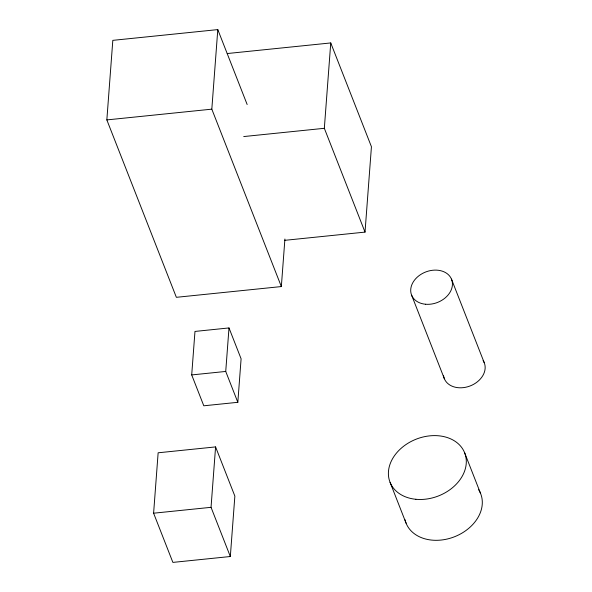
<?xml version="1.0" encoding="UTF-8"?>
<svg xmlns="http://www.w3.org/2000/svg" width="592" height="592" viewBox="0 0 592 592"><rect width="100%" height="100%" fill="white"/><g stroke="black" fill="none" stroke-linecap="round" stroke-linejoin="round"><path stroke-width="0.89" d="M284.915 239.013L281.341 286.565L176.364 297.317L106.841 119.91L112.82 40.352L217.797 29.6L247.16 104.525M153.602 513.205L158.138 452.791L215.584 446.908L234.861 496.103L230.325 556.517L172.879 562.4L153.602 513.205L211.041 507.322L230.325 556.517M191.704 374.928L194.975 331.431L229 327.938L241.099 358.811L237.829 402.308L203.796 405.794L191.704 374.928L225.73 371.443L237.829 402.308M281.341 286.565L211.818 109.157L217.797 29.6M211.041 507.322L215.584 446.908M225.73 371.443L229 327.938M284.412 240.367L365.02 232.108L324.335 128.301L330.75 42.935L227.247 53.539M365.02 232.108L371.436 146.742L330.75 42.935M106.841 119.91L211.818 109.157M243.726 136.56L324.335 128.301M451.481 279.135L484.197 362.607M411.662 295.297L444.377 378.769M464.616 452.739L480.615 493.565M390.084 482.354L406.082 523.18M483.102 360.543A21.49 16.339 -21.4 0 1 469.856 386.058A21.49 16.339 -21.4 0 1 443.497 375.38M478.625 489.688A40.101 30.495 -21.4 0 1 455.152 536.5A40.101 30.495 -21.4 0 1 404.995 519.717M425.618 304.244A21.49 16.339 -21.4 0 0 451.881 280.231A21.49 16.339 -21.4 0 0 417.227 277.182A21.49 16.339 -21.4 0 0 425.618 304.244M415.865 499.285A40.101 30.495 -21.4 0 0 465.334 454.797A40.101 30.495 -21.4 0 0 400.851 448.558A40.101 30.495 -21.4 0 0 415.865 499.285"/></g></svg>
